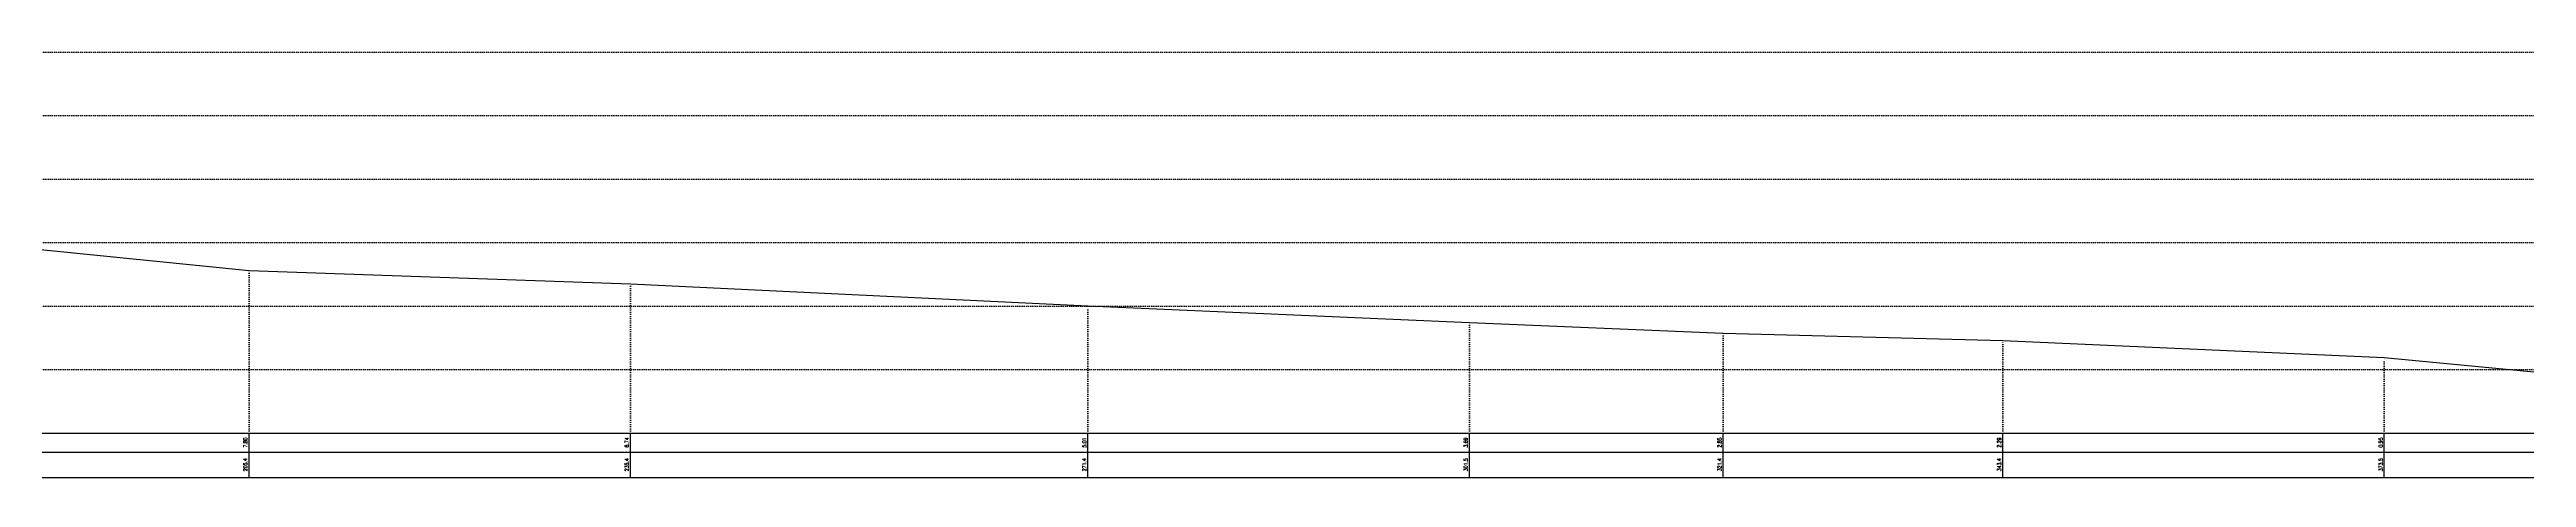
# Model space of a CAD drawing. Extents: x 391414 to 399140, y 3188456 to 3193760.
# Drawn here: x 393388 to 395337, y 3191315 to 3191652 of the extents above; entities that cross this region are included whole.
import ezdxf
from ezdxf.enums import TextEntityAlignment as Align

# ---------------------------------------------------------------- set-up
doc = ezdxf.new("R2010")
doc.units = 0
doc.linetypes.add('X4', pattern=[1.6, 0, -1.6])
for name, color, linetype in [('DMX', 1, 'CONTINUOUS'), ('zdm1', 2, 'CONTINUOUS'), ('ZDMT5', 3, 'CONTINUOUS')]:
    doc.layers.add(name, color=color, linetype=linetype)
doc.styles.add('HZ', font='rs.shx', dxfattribs={"width": 0.8, "bigfont": 'hztxt.shx'})

msp = doc.modelspace()

# ---------------------------------------------------------------- linework, layer by layer
at = {"layer": 'DMX', "linetype": 'Continuous', "flags": 128}
msp.add_lwpolyline([(391491, 3191651.7), (391958.1, 3191644.7), (392212, 3191599.7), (392544.2, 3191571.7), (392869.7, 3191545.7), (393545, 3191477.6), (393845.2, 3191467.1), (394205.3, 3191449.8), (394505.5, 3191436.6), (394705.3, 3191428.2), (394925.4, 3191422.6), (395225.6, 3191409.2), (395505.5, 3191382.4)], dxfattribs=at)
at = {"layer": 'zdm1', "linetype": 'X4'}
for p, q in [((391476, 3191649.7), (398969.1, 3191649.7)), ((391476, 3191599.7), (398969.1, 3191599.7)), ((391476, 3191549.7), (398969.1, 3191549.7)), ((391476, 3191499.7), (398969.1, 3191499.7)), ((391476, 3191449.7), (398969.1, 3191449.7)), ((391476, 3191399.7), (398969.1, 3191399.7)), ((391476, 3191349.7), (398969.1, 3191349.7))]:
    msp.add_line(p, q, dxfattribs=at)
at = {"layer": 'zdm1', "linetype": 'Continuous'}
for p, q in [((391491, 3191349.7), (398959.1, 3191349.7)), ((391446, 3191334.7), (398959.1, 3191334.7)), ((391446, 3191314.7), (398959.1, 3191314.7))]:
    msp.add_line(p, q, dxfattribs=at)
at = {"layer": 'ZDMT5', "linetype": 'X4'}
for p, q in [((393545, 3191349.7), (393545, 3191477.6)), ((393845.2, 3191349.7), (393845.2, 3191467.1)), ((394205.3, 3191349.7), (394205.3, 3191449.8)), ((394505.5, 3191349.7), (394505.5, 3191436.6)), ((394705.3, 3191349.7), (394705.3, 3191428.2)), ((394925.4, 3191349.7), (394925.4, 3191422.6)), ((395225.6, 3191349.7), (395225.6, 3191409.2))]:
    msp.add_line(p, q, dxfattribs=at)
at = {"layer": 'ZDMT5', "linetype": 'Continuous'}
for p, q in [((393545, 3191314.7), (393545, 3191349.7)), ((393845.2, 3191314.7), (393845.2, 3191349.7)), ((394205.3, 3191314.7), (394205.3, 3191349.7)), ((394505.5, 3191314.7), (394505.5, 3191349.7)), ((394705.3, 3191314.7), (394705.3, 3191349.7)), ((394925.4, 3191314.7), (394925.4, 3191349.7)), ((395225.6, 3191314.7), (395225.6, 3191349.7))]:
    msp.add_line(p, q, dxfattribs=at)

# ---------------------------------------------------------------- texts
at = {"layer": 'ZDMT5', "linetype": 'Continuous', "style": 'HZ', "width": 0.8}
for s, p in [('7.80', (393544.5, 3191342.2)), ('205.4', (393544.5, 3191324.7)), ('6.74', (393844.7, 3191342.2)), ('235.4', (393844.7, 3191324.7)), ('5.01', (394204.8, 3191342.2)), ('271.4', (394204.8, 3191324.7)), ('3.69', (394505, 3191342.2)), ('301.5', (394505, 3191324.7)), ('2.85', (394704.8, 3191342.2)), ('321.4', (394704.8, 3191324.7)), ('2.29', (394924.9, 3191342.2)), ('343.4', (394924.9, 3191324.7)), ('0.95', (395225.1, 3191342.2)), ('373.5', (395225.1, 3191324.7))]:
    msp.add_text(s, height=3, rotation=90, dxfattribs=at).set_placement(p, align=Align.BOTTOM_CENTER)

doc.saveas('drawing.dxf')
